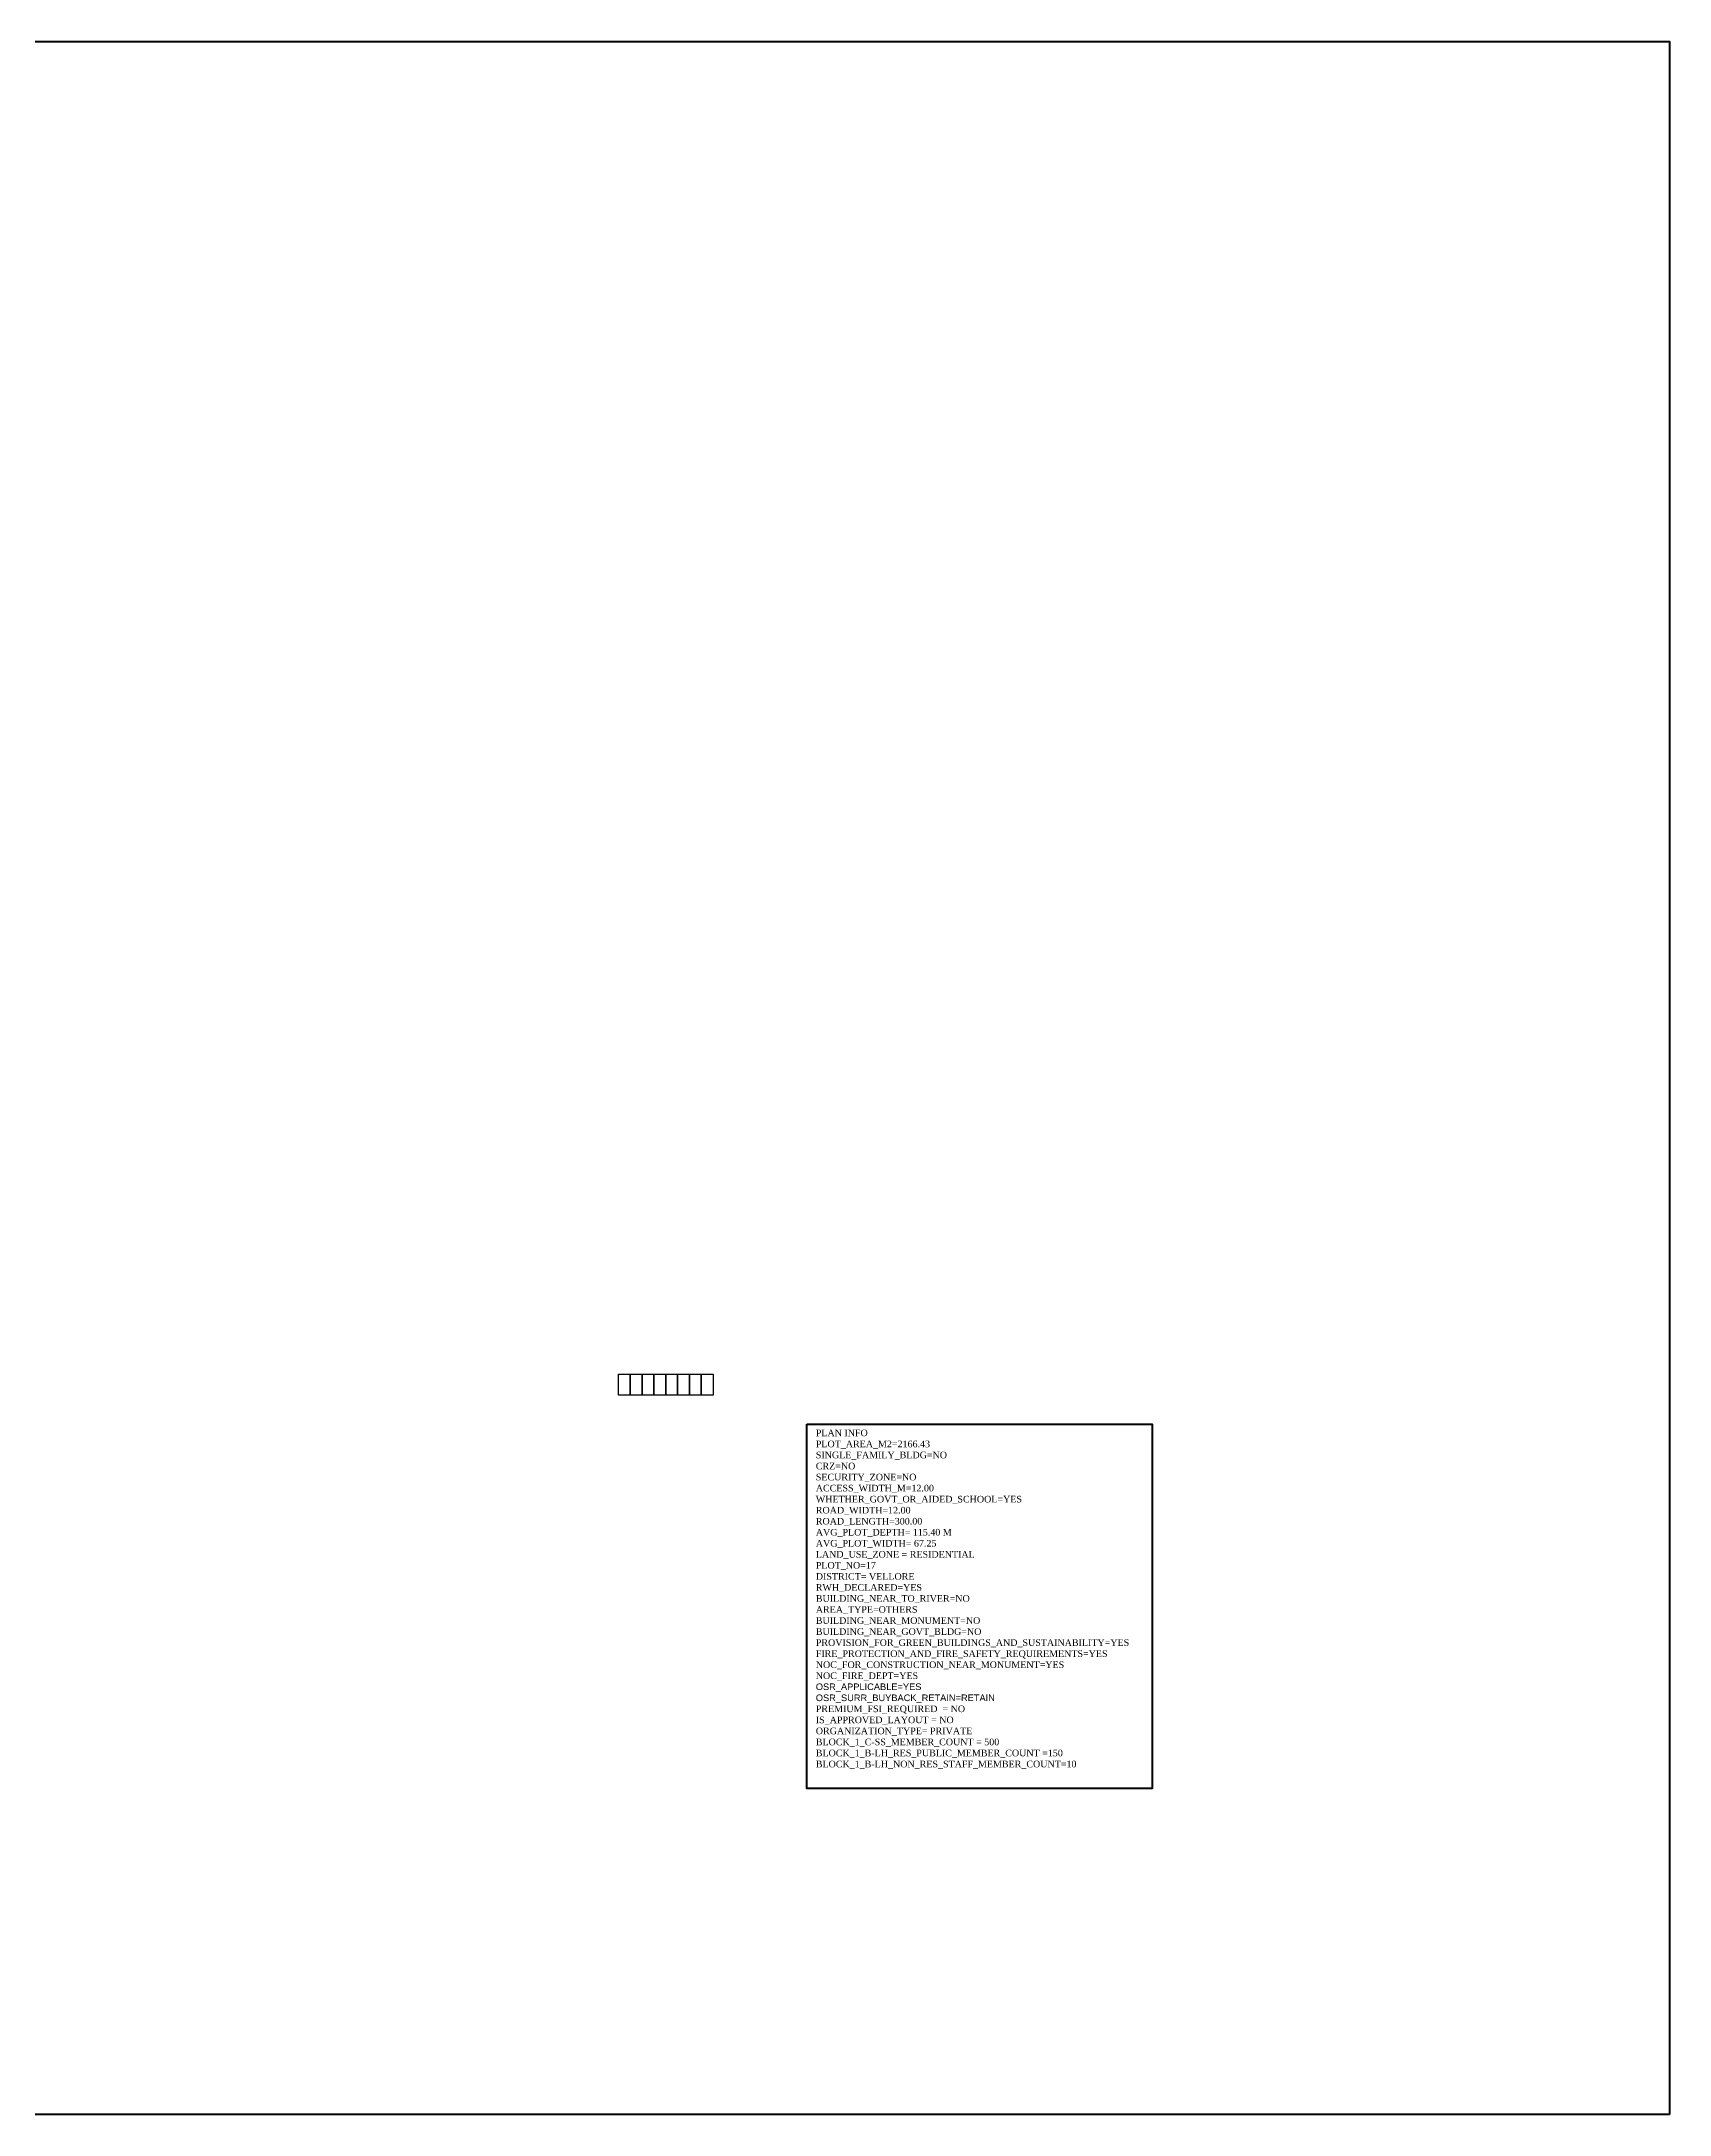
# Model space of a CAD drawing. Header units: metres. Extents: x 789 to 1127, y 8 to 183.
# Drawn here: x 989.2 to 1126.9, y 7.8 to 183.1 of the extents above; entities that cross this region are included whole.
import ezdxf

# ---------------------------------------------------------------- set-up
doc = ezdxf.new("R2010")
doc.units = ezdxf.units.M
doc.header["$MEASUREMENT"] = 0
doc.layers.add('CYCLE_PARKING', color=250, linetype='Continuous')
doc.layers.add('FLOOR-GROUND', color=7, linetype='Continuous', lineweight=50)
doc.layers.add('PLAN_INFO', color=1, linetype='Continuous', plot=False)
doc.styles.get("Standard").update_dxf_attribs({"font": 'BOOKOS.TTF'})

msp = doc.modelspace()

# ---------------------------------------------------------------- linework, layer by layer
at = {"layer": 'CYCLE_PARKING', "color": 250}
for points in [[(1038.00305, 70.38245), (1039.00305, 70.38245), (1039.00305, 68.58245), (1038.00305, 68.58245)], [(1039.00305, 70.38245), (1040.00305, 70.38245), (1040.00305, 68.58245), (1039.00305, 68.58245)], [(1040.00305, 70.38245), (1041.00305, 70.38245), (1041.00305, 68.58245), (1040.00305, 68.58245)], [(1041.00305, 70.38245), (1042.00305, 70.38245), (1042.00305, 68.58245), (1041.00305, 68.58245)], [(1042.00305, 70.38245), (1043.00305, 70.38245), (1043.00305, 68.58245), (1042.00305, 68.58245)], [(1043.00305, 70.38245), (1044.00305, 70.38245), (1044.00305, 68.58245), (1043.00305, 68.58245)], [(1044.00305, 70.38245), (1045.00305, 70.38245), (1045.00305, 68.58245), (1044.00305, 68.58245)], [(1045.00305, 70.38245), (1046.00305, 70.38245), (1046.00305, 68.58245), (1045.00305, 68.58245)]]:
    msp.add_lwpolyline(points, close=True, dxfattribs=at)
at = {"layer": 'FLOOR-GROUND', "color": 64, "linetype": 'Continuous'}
msp.add_lwpolyline([(1126.91784, 7.75194), (788.79462, 7.75194), (788.79462, 183.09), (1126.91784, 183.09)], close=True, dxfattribs=at)
at = {"layer": 'FLOOR-GROUND', "color": 68, "linetype": 'Continuous'}
msp.add_lwpolyline([(1053.93439, 66.15173), (1083.15577, 66.15173), (1083.15577, 35.3225), (1053.93439, 35.3225)], close=True, dxfattribs=at)

# ---------------------------------------------------------------- texts
at = {"layer": 'PLAN_INFO', "insert": (1054.69872, 65.68334), "char_height": 0.56, "width": 23.0377905, "attachment_point": 1}
msp.add_mtext('PLAN INFO\\PPLOT_AREA_M2=2166.43\\PSINGLE_FAMILY_BLDG=NO\\PCRZ=NO\\PSECURITY_ZONE=NO\\PACCESS_WIDTH_M=12.00\\PWHETHER_GOVT_OR_AIDED_SCHOOL=YES\\PROAD_WIDTH=12.00 \\PROAD_LENGTH=300.00\\PAVG_PLOT_DEPTH= 115.40 M\\PAVG_PLOT_WIDTH= 67.25     \\PLAND_USE_ZONE = RESIDENTIAL\\PPLOT_NO=17 \\PDISTRICT= VELLORE\\PRWH_DECLARED=YES\\PBUILDING_NEAR_TO_RIVER=NO\\PAREA_TYPE=OTHERS\\PBUILDING_NEAR_MONUMENT=NO\\PBUILDING_NEAR_GOVT_BLDG=NO\\PPROVISION_FOR_GREEN_BUILDINGS_AND_SUSTAINABILITY=YES\\PFIRE_PROTECTION_AND_FIRE_SAFETY_REQUIREMENTS=YES\\PNOC_FOR_CONSTRUCTION_NEAR_MONUMENT=YES\\PNOC_FIRE_DEPT=YES\\P{\\fArial|b0|i0|c0|p34;\\C1;OSR_APPLICABLE=YES\\POSR_SURR_BUYBACK_RETAIN=RETAIN}\\PPREMIUM_FSI_REQUIRED  = NO\\PIS_APPROVED_LAYOUT = NO\\PORGANIZATION_TYPE= PRIVATE\\PBLOCK_1_C-SS_MEMBER_COUNT = 500\\PBLOCK_1_B-LH_RES_PUBLIC_MEMBER_COUNT =150\\PBLOCK_1_B-LH_NON_RES_STAFF_MEMBER_COUNT=10', dxfattribs=at)

doc.saveas('drawing.dxf')
